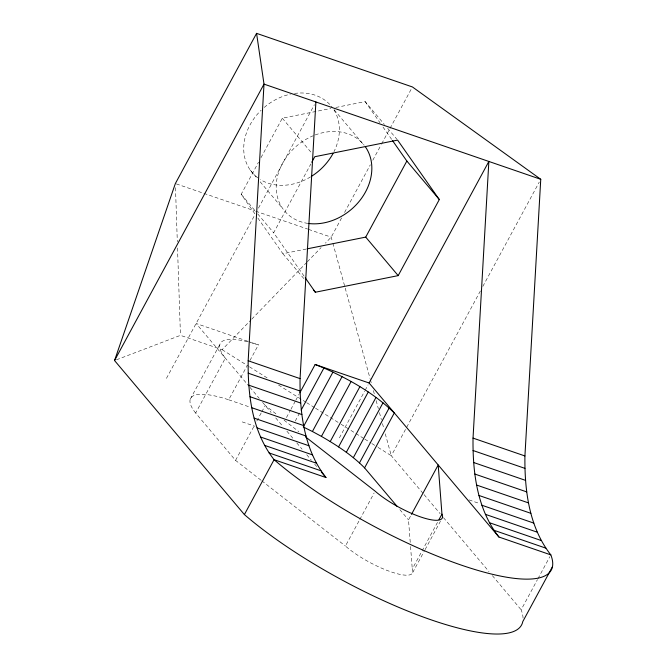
<?xml version="1.0" encoding="UTF-8"?>
<svg xmlns="http://www.w3.org/2000/svg" width="667" height="667" viewBox="0 0 667 667"><rect width="100%" height="100%" fill="white"/><g stroke="black" fill="none" stroke-linecap="round" stroke-linejoin="round"><path stroke-width="0.5" stroke-dasharray="3.33 2.5" d="M254.886 213.807L241.187 194.272L258.529 162.198M261.005 157.612L282.316 118.209L330.799 108.479M166.442 378.381L255.011 214.557M258.479 208.146L314.407 104.711M304.035 276.096L273.645 232.783L310.814 164.049M190.295 399.083L219.977 344.189M260.972 480.19L235.551 460.372L195.656 413.048L225.338 358.146A80.465 20.552 28.4 0 1 258.387 344.906L248.658 341.562M195.656 413.048A80.465 20.552 28.4 0 1 228.706 399.8L247.007 365.95M249.975 360.455L258.387 344.906M341.604 217.934L331.199 237.169L325.421 243.13M344.572 212.44L370.327 164.807M372.803 160.23L381.224 144.656M381.716 143.739L411.431 88.786M235.551 460.372L254.844 424.687M256.82 421.035L261.272 412.798M261.764 411.881L265.233 405.478L277.53 415.066M286.46 417.559L290.42 410.238M290.912 409.321L295.364 401.084M295.856 400.175L299.325 393.763M295.231 421.085L300.175 411.939M339.403 437.877L364.632 391.212M365.132 390.303L368.101 384.809M480.373 290.97L391.296 455.728L423.42 493.838M482.85 286.393L539.269 182.058M437.502 522.369L412.273 569.026A43.03 10.989 28.4 0 1 390.887 571.811A43.03 10.989 28.4 0 1 345.439 546.04L359.296 520.427M359.788 519.51L374.137 492.98M410.238 542.396L408.512 519.868L410.989 515.291M412.731 572.486L424.604 550.525M425.096 549.616L440.437 521.252M523.045 618.067A179.298 45.798 28.4 0 0 521.144 609.78L537.469 579.581M537.969 578.673L549.841 556.712M116.483 359.796L180.457 335.351L222.144 349.683L251.034 319.877M251.759 319.134L306.645 262.506M307.37 261.756L321.094 247.599M335.851 107.47L365.149 101.592L384.359 124.387M257.871 218.051L282.891 253.727L306.12 249.066M176.338 183.9L254.752 210.872M255.728 211.206L307.679 229.073M308.654 229.415L331.199 237.169L332.583 242.179M247.682 341.221L196.123 323.487L249.275 386.543M228.706 399.8L250.233 407.229M242.229 421.903L254.952 426.28M469.043 499.917L479.815 503.618M222.144 349.683L248.574 366.258M249.458 366.808L267.959 378.406M278.531 385.034L305.836 402.151M306.72 402.701L314.649 407.679M315.533 408.229L340.195 423.695M341.079 424.245L363.982 438.603M364.866 439.153L371.035 443.021M371.911 443.572L377.197 446.89M378.081 447.44L391.296 455.728L385.234 433.667M284.092 420.185L298.858 431.691M261.789 480.832L345.439 546.04M387.669 128.314L396.948 139.32M334.2 109.822L364.015 145.189M282.316 118.209L312.123 153.577M250.233 170.035L257.52 178.681M260.172 181.824L282.7 208.554M241.187 194.272L255.094 210.78M257.745 213.924L273.645 232.783M282.891 253.727L304.085 278.873M424.095 494.631L440.153 513.69M443.505 517.659L489.019 571.661M492.363 575.629L521.144 609.78M399.867 509.63L408.512 519.868M249.942 387.335L259.246 398.382M262.573 402.326L271.135 412.489M275.738 417.942L282.299 425.729M286.893 431.182L292.805 438.194M296.773 442.896L302.084 449.199M306.728 454.711L311.372 460.222M314.691 464.157L316.683 466.516M365.149 101.592L380.04 122.828M383.016 127.072L391.954 139.812M332.858 243.18L370.068 378.531M370.343 379.531L371.444 383.542M373.378 390.562L374.754 395.573M376.138 400.584L378.339 408.604M379.44 412.615L381.374 419.635M382.474 423.645L383.85 428.656M410.547 546.498L412.273 569.026M175.496 187.719L177.314 241.779M177.522 248.016L180.457 335.351M307.854 223.387A51.634 41.871 -40.1 0 1 276.313 183.9A51.634 41.871 -40.1 0 1 314.249 135.326M315.199 134.959A51.634 41.871 -40.1 0 1 364.149 145.173M333.967 109.913A51.634 41.871 -40.1 0 1 333.984 151.659M310.48 176.938A51.634 41.871 -40.1 0 1 260.372 179.556M257.871 177.872A51.634 41.871 -40.1 0 1 261.156 110.23M264.24 107.412A51.634 41.871 -40.1 0 1 290.412 94.172M294.481 93.447A51.634 41.871 -40.1 0 1 332.291 107.454"/><path stroke-width="1" d="M248.174 360.764L264.007 84.117L256.578 33.35L412.423 86.952L540.754 179.306L524.921 455.953C524.495 490.178 528.998 527.155 550.825 554.877A179.298 45.798 28.4 0 1 461.147 565.057A179.298 45.798 28.4 0 1 274.079 459.688C252.243 431.966 247.749 394.989 248.174 360.764L300.067 378.614C299.641 412.831 304.135 449.808 325.971 477.539L274.079 459.688L244.397 514.582A179.298 45.798 28.4 0 0 415.649 614.182A179.298 45.798 28.4 0 0 522.77 621.611L552.451 566.717M300.067 378.614L315.891 101.959M498.941 537.035C477.105 509.305 472.611 472.328 473.028 438.111L488.853 161.456L369.084 382.983L498.941 537.035L550.825 554.877M244.397 514.582L114.549 360.539L175.354 183.567L256.578 33.35M114.549 360.539L264.007 84.117L540.754 179.306M311.806 162.223L314.774 156.72L397.607 140.103L439.311 199.558L398.182 275.621L315.349 292.238L313.365 289.878M307.128 248.858L365.724 237.11L406.853 161.039L392.555 140.662M299.817 392.855L315.149 364.49L369.084 382.983M301.167 410.105L323.92 368.017C349.366 379.381 374.295 393.305 394.272 412.99L364.591 467.884L397.198 506.478M303.277 426.98L332.958 372.086M304.194 427.43L312.406 431.499L342.088 376.605M364.591 467.884C352.018 455.144 336.877 445.298 321.444 436.393L351.125 381.499M330.223 441.554L359.905 386.66M338.569 446.89L368.259 391.996M346.323 452.293L376.005 397.399M353.335 457.662L383.016 402.768M359.463 462.898L389.144 408.004M411.481 514.374L438.194 464.974L441.954 514.132L438.986 519.626M473.028 438.111L524.921 455.953M248.174 373.178L300.067 391.02M473.036 450.517L524.929 468.367M248.774 385.176L300.667 403.026M473.637 462.514L525.521 480.365M249.975 396.707L301.859 414.557M474.829 474.045L526.722 491.896M251.751 407.712L303.643 425.563M476.613 485.051L528.497 502.901M254.119 418.126L306.003 435.976M478.973 495.473L530.865 513.315M257.045 427.906L308.929 445.756M481.899 505.252L533.792 523.095M260.522 437.002L312.414 454.844M485.384 514.34L537.269 532.191M264.541 445.356L316.425 463.206M489.395 522.695L541.287 540.545M269.068 452.935L320.952 470.777M493.922 530.273L545.814 548.124M315.149 364.49L323.92 368.017M312.406 431.499L321.444 436.393M305.419 436.802L375.121 491.145A43.03 10.989 28.4 0 0 420.569 516.917A43.03 10.989 28.4 0 0 441.954 514.132M406.853 161.039L439.311 199.558M365.724 237.11L398.182 275.621M321.327 472.028L325.971 477.539M305.228 277.797L315.349 292.238M365.341 146.765A51.634 41.871 -40.1 0 1 361.114 198.891A51.634 41.871 -40.1 0 1 308.838 223.52M333.066 153.427A51.634 41.871 -40.1 0 1 311.364 176.396"/></g></svg>
